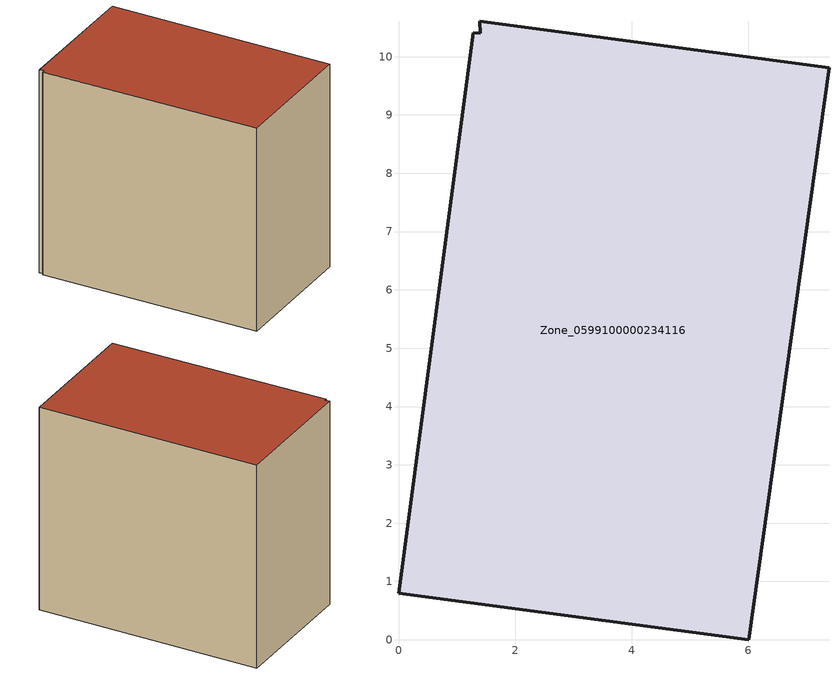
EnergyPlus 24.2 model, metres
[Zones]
Zone_0599100000234116
 floor ground (C_G): 1.28,10.41 1.4,10.4 1.4,10.61 7.38,9.81 6.01,0 0,0.8 z0
 wall outside (C_F): 1.28,10.41 0,0.8 6.01,0 7.38,9.81 1.4,10.61 1.4,10.4 1.28,10.41 z0:9.19
 roof outside (C_R): 1.4,10.4 1.28,10.41 0,0.8 6.01,0 7.38,9.81 1.4,10.61 z9.19
[BUILDING]
Pand.0599100000234116: North Axis=0; Terrain=City; Loads Convergence Tolerance Value=0.04; Temperature Convergence Tolerance Value=0.4; Solar Distribution=FullExterior; Maximum Number of Warmup Days=25; Minimum Number of Warmup Days=1
[Site:Location]
Rotterdam.The.Hague.AP_ZH_NLD Design_Conditions: Latitude=51.96; Longitude=4.45; Time Zone=1; Elevation=-4.5
[SITE:GROUNDTEMPERATURE:BUILDINGSURFACE]
18, 18, 18, 18, 18, 18, 18, 18, 18, 18, 18, 18
[MATERIAL] Thermal Absorptance=0.9; Solar Absorptance=0.7; Visible Absorptance=0.7
Name | Roughness | Thickness | Conductivity | Density | Specific Heat
G.TC.1946-1964 | MediumSmooth | 0.15 | 1 | 540 | 1210
F.TC.1946-1964 | Rough | 0.3 | 0.857143 | 1920 | 840
R.TC.1946-1964 | MediumRough | 0.2 | 0.235294 | 1500 | 1000
[CONSTRUCTION]
C_G: G.TC.1946-1964
C_F: F.TC.1946-1964
C_R: R.TC.1946-1964
[ZONE]
Zone_0599100000234116: Type=1; Multiplier=1; Ceiling Height=Autocalculate; Volume=Autocalculate; Floor Area=autocalculate; Part of Total Floor Area=Yes
[ZONEINFILTRATION:DESIGNFLOWRATE]
Infil_Zone_0599100000234116: Zone or ZoneList or Space or SpaceList=Zone_0599100000234116; Schedule=AlwaysOn; Design Flow Rate Calculation Method=Flow/Area; Flow Rate per Floor Area=0.003; Constant Term Coefficient=1; Temperature Term Coefficient=0; Velocity Term Coefficient=0; Velocity Squared Term Coefficient=0
[HVACTEMPLATE:ZONE:IDEALLOADSAIRSYSTEM]
Zone_0599100000234116: Maximum Heating Supply Air Temperature=50; Minimum Cooling Supply Air Temperature=13; Maximum Heating Supply Air Humidity Ratio=0.0156; Minimum Cooling Supply Air Humidity Ratio=0.0077; Heating Limit=NoLimit; Cooling Limit=NoLimit; Dehumidification Control Type=ConstantSensibleHeatRatio; Cooling Sensible Heat Ratio=0.7; Dehumidification Setpoint=60; Humidification Control Type=None; Humidification Setpoint=30; Outdoor Air Method=None; Outdoor Air Flow Rate per Person=0.00944; Outdoor Air Flow Rate per Zone Floor Area=0; Outdoor Air Flow Rate per Zone=0; Demand Controlled Ventilation Type=None; Outdoor Air Economizer Type=NoEconomizer; Heat Recovery Type=None; Sensible Heat Recovery Effectiveness=0.7; Latent Heat Recovery Effectiveness=0.65
[ZONECONTROL:THERMOSTAT]
ThermostatControl_Zone_0599100000234116: Zone or ZoneList=Zone_0599100000234116; Control Type Schedule=DualSetpointControlType; Control 1=Thermostat_Zone_0599100000234116; Temperature Difference Between Cutout And Setpoint=0
[THERMOSTATSETPOINT:DUALSETPOINT]
Thermostat_Zone_0599100000234116: Heating Setpoint Temperature Schedule=HeatingSetpoint_Zone_0599100000234116; Cooling Setpoint Temperature Schedule=CoolingSetpoint_Zone_0599100000234116
[SCHEDULE:COMPACT]
HeatingSetpoint_Zone_0599100000234116: Through: 12/31, For: AllDays, Until: 24:00, 21
CoolingSetpoint_Zone_0599100000234116: Through: 12/31, For: AllDays, Until: 24:00, 24
DualSetpointControlType: Through: 12/31, For: AllDays, Until: 24:00, 4
AlwaysOn: Through: 12/31, For: AllDays, Until: 24:00, 1
